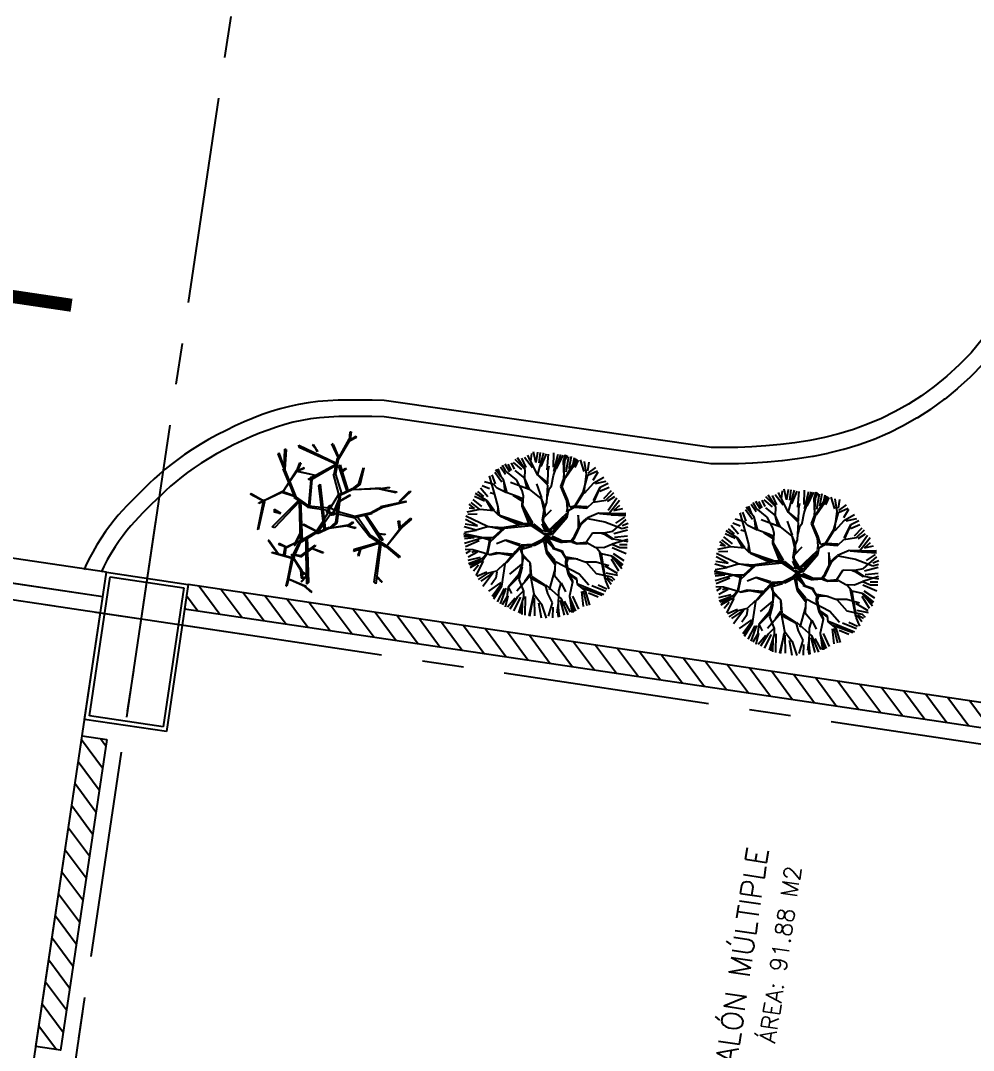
# Model space of a CAD drawing. Header units: millimetres. Extents: x 338 to 506, y 179 to 335.
# Drawn here: x 398.15 to 403.92, y 277.67 to 283.9 of the extents above; entities that cross this region are included whole.
import ezdxf
from ezdxf.enums import TextEntityAlignment as Align

# ---------------------------------------------------------------- set-up
doc = ezdxf.new("R2010")
doc.units = ezdxf.units.MM
doc.linetypes.add('CENTER', pattern=[2, 1.25, -0.25, 0.25, -0.25])
doc.linetypes.add('DASHED2', pattern=[0.375, 0.25, -0.125])
for name, color, linetype in [('ANDEN', 251, 'Continuous'), ('COLUMNAS', 252, 'Continuous'), ('CUBIERTA', 254, 'Continuous'), ('EJES-COLUMNAS', 3, 'CENTER'), ('EJES_DE_COLUMNA', 255, 'DASHED2'), ('MUROS', 32, 'Continuous'), ('REJAS', 151, 'Continuous'), ('SEÑALIZACIÓN', 41, 'Continuous'), ('TEXTOS', 7, 'Continuous')]:
    doc.layers.add(name, color=color, linetype=linetype)
doc.styles.add('NOTAS', font='simplex.shx')

# ---------------------------------------------------------------- blocks, each defined once
blk = doc.blocks.new('ARPLS022')
at = {"color": 0, "linetype": 'ByBlock'}
for p, q in [((-0.0373, 0.4246), (-0.0285, 0.5)), ((-0.0103, 0.4207), (0.0175, 0.4991)), ((-0.0051, 0.3603), (0.0359, 0.5)), ((-0.2047, 0.3646), (-0.2456, 0.44)), ((-0.2249, 0.4462), (-0.1946, 0.3754)), ((-0.2045, 0.4485), (-0.1668, 0.3981)), ((-0.1844, 0.4638), (-0.1643, 0.4411)), ((-0.1575, 0.4268), (-0.1641, 0.4744)), ((-0.1439, 0.4739), (-0.0961, 0.3981)), ((-0.08, 0.384), (-0.1276, 0.4828)), ((-0.0986, 0.4864), (-0.0833, 0.4309)), ((-0.08, 0.4506), (-0.0866, 0.4934)), ((-0.08, 0.4934), (-0.076, 0.4528)), ((-0.0778, 0.3902), (-0.08, 0.4506)), ((-0.0778, 0.3731), (-0.0716, 0.4956)), ((-0.0394, 0.4228), (-0.0628, 0.4934)), ((-0.0103, 0.4966), (-0.0103, 0.4207)), ((0.0503, 0.489), (0.0605, 0.4335)), ((0.0896, 0.4206), (0.0615, 0.4978)), ((0.0908, 0.4536), (0.1111, 0.489)), ((0.0908, 0.4864), (0.0908, 0.4536)), ((0.0918, 0.4228), (0.124, 0.4806)), ((0.1437, 0.4714), (0.1086, 0.4134)), ((0.1437, 0.4006), (0.1615, 0.4638)), ((0.1474, 0.3862), (0.1817, 0.4612)), ((0.1717, 0.4083), (0.1944, 0.4485)), ((-0.3132, 0.3805), (-0.2778, 0.3248)), ((-0.2175, 0.3559), (-0.31, 0.3862)), ((-0.2829, 0.4057), (-0.2424, 0.3805)), ((-0.2157, 0.3603), (-0.269, 0.4268)), ((-0.2606, 0.4268), (-0.2175, 0.3712)), ((-0.2175, 0.3712), (-0.2519, 0.4356)), ((-0.1619, 0.4056), (-0.1747, 0.4312)), ((-0.1725, 0.3215), (-0.1575, 0.4268)), ((-0.0866, 0.3368), (-0.0778, 0.3902)), ((-0.0073, 0.3603), (-0.0373, 0.4246)), ((0.094, 0.3347), (0.0896, 0.4206)), ((0.094, 0.3475), (0.1474, 0.3884)), ((0.0958, 0.3347), (0.1474, 0.3862)), ((0.1717, 0.3854), (0.217, 0.436)), ((0.1927, 0.3453), (0.3002, 0.3946)), ((0.1949, 0.3475), (0.1989, 0.3753)), ((0.2221, 0.3828), (0.2323, 0.4284)), ((0.2505, 0.3603), (0.2592, 0.4184)), ((0.2575, 0.3502), (0.3079, 0.378)), ((-0.2778, 0.2846), (-0.3687, 0.335)), ((-0.3384, 0.3502), (-0.2778, 0.2846)), ((-0.2862, 0.3197), (-0.3316, 0.369)), ((-0.265, 0.2659), (-0.2862, 0.3197)), ((-0.1681, 0.3368), (-0.2157, 0.3603)), ((-0.1681, 0.3409), (-0.2047, 0.3646)), ((-0.1725, 0.3215), (-0.1553, 0.2659)), ((-0.1553, 0.2831), (-0.1725, 0.3215)), ((-0.1297, 0.3387), (-0.1681, 0.3409)), ((-0.0972, 0.3325), (-0.1681, 0.3368)), ((-0.0866, 0.3368), (-0.1297, 0.3387)), ((-0.0029, 0.2571), (-0.0972, 0.3325)), ((-0.08, 0.3431), (-0.0778, 0.3281)), ((-0.0694, 0.3175), (-0.0778, 0.3731)), ((0.0037, 0.2593), (-0.0694, 0.3175)), ((-0.0113, 0.2721), (-0.0051, 0.3581)), ((0.0015, 0.2637), (-0.0073, 0.3603)), ((0.0724, 0.3043), (0.094, 0.3347)), ((0.0746, 0.2981), (0.1218, 0.3131)), ((0.0808, 0.3109), (0.124, 0.3153)), ((0.1218, 0.3131), (0.1927, 0.3453)), ((0.2121, 0.2765), (0.2333, 0.3368)), ((0.2333, 0.3368), (0.2505, 0.3603)), ((0.2725, 0.3148), (0.3232, 0.3652)), ((0.287, 0.3065), (0.3408, 0.3624)), ((0.3064, 0.3281), (0.3452, 0.3559)), ((0.3064, 0.3237), (0.3495, 0.3475)), ((0.3206, 0.2996), (0.3611, 0.335)), ((0.3408, 0.3003), (0.3751, 0.3259)), ((-0.3509, 0.2227), (-0.4346, 0.2593)), ((-0.3509, 0.2249), (-0.4259, 0.2615)), ((-0.3359, 0.2249), (-0.4197, 0.2699)), ((-0.3285, 0.2313), (-0.3916, 0.297)), ((-0.3078, 0.2637), (-0.3509, 0.2871)), ((-0.269, 0.2637), (-0.3078, 0.2637)), ((-0.2113, 0.2249), (-0.265, 0.2659)), ((-0.1553, 0.2659), (-0.1575, 0.1927)), ((-0.1488, 0.1884), (-0.1553, 0.2831)), ((-0.0716, 0.2377), (-0.1016, 0.2915)), ((0.0381, 0.098), (-0.0029, 0.2571)), ((0.0337, 0.1606), (0.0037, 0.2593)), ((0.0315, 0.1756), (0.068, 0.2959)), ((0.0443, 0.1562), (0.0724, 0.3043)), ((0.1989, 0.2034), (0.2143, 0.2721)), ((0.2143, 0.2721), (0.287, 0.3065)), ((0.2183, 0.2853), (0.2848, 0.3043)), ((0.253, 0.1434), (0.2788, 0.2616)), ((0.3002, 0.2293), (0.3408, 0.3003)), ((0.3408, 0.2744), (0.3838, 0.3098)), ((0.3509, 0.2667), (0.3863, 0.2919)), ((0.3611, 0.2492), (0.3963, 0.2744)), ((0.366, 0.2061), (0.4013, 0.2616)), ((0.369, 0.1864), (0.4205, 0.2552)), ((-0.4109, 0.1821), (-0.4624, 0.2034)), ((-0.3588, 0.196), (-0.457, 0.2163)), ((-0.3611, 0.2061), (-0.4471, 0.2364)), ((-0.2157, 0.2227), (-0.3509, 0.2227)), ((-0.1297, 0.1712), (-0.2157, 0.2227)), ((-0.106, 0.1456), (-0.2069, 0.2143)), ((-0.0932, 0.1518), (-0.0738, 0.2355)), ((-0.0844, 0.1496), (-0.0716, 0.2377)), ((0.0381, 0.1628), (0.0509, 0.2143)), ((0.1777, 0.1756), (0.2033, 0.2337)), ((0.1905, 0.1756), (0.1989, 0.2034)), ((0.2399, 0.184), (0.3002, 0.2293)), ((0.3175, 0.18), (0.3539, 0.2445)), ((0.369, 0.1864), (0.4313, 0.2422)), ((0.3812, 0.1809), (0.4342, 0.2163)), ((0.3863, 0.143), (0.4393, 0.2011)), ((-0.399, 0.1), (-0.4873, 0.1303)), ((-0.4, 0.1176), (-0.4796, 0.1542)), ((-0.4041, 0.1759), (-0.4723, 0.1835)), ((-0.4092, 0.1303), (-0.4698, 0.1682)), ((-0.3509, 0.1821), (-0.4109, 0.1821)), ((-0.3528, 0.18), (-0.385, 0.1563)), ((-0.2604, 0.0596), (-0.3657, 0.1283)), ((-0.2948, 0.1262), (-0.3613, 0.0875)), ((-0.269, 0.1346), (-0.3509, 0.1821)), ((-0.2862, 0.1327), (-0.3506, 0.18)), ((-0.2154, 0.1176), (-0.2948, 0.1262)), ((-0.2196, 0.1241), (-0.2862, 0.1327)), ((-0.2003, 0.124), (-0.2712, 0.1862)), ((-0.2047, 0.1196), (-0.269, 0.1346)), ((-0.1425, 0.1284), (-0.2047, 0.1196)), ((-0.1382, 0.1284), (-0.1831, 0.0746)), ((-0.1509, 0.1262), (-0.1831, 0.0747)), ((-0.1126, 0.1456), (-0.1425, 0.1284)), ((-0.1104, 0.1368), (-0.1382, 0.1284)), ((-0.0866, 0.1434), (-0.1297, 0.1712)), ((-0.1104, 0.1368), (-0.0844, 0.0768)), ((-0.095, 0.1218), (-0.106, 0.1456)), ((-0.0778, 0.068), (-0.0932, 0.1412)), ((-0.0738, 0.0746), (-0.0866, 0.1434)), ((0.0443, 0.1518), (0.0337, 0.1606)), ((0.0465, 0.0918), (0.0359, 0.1496)), ((0.0509, 0.0918), (0.0443, 0.1518)), ((0.0509, 0.1152), (0.1474, 0.1712)), ((0.0552, 0.1024), (0.1324, 0.154)), ((0.0574, 0.0918), (0.1518, 0.1668)), ((0.1474, 0.1712), (0.1905, 0.1756)), ((0.1518, 0.1668), (0.2077, 0.1712)), ((0.2077, 0.1712), (0.2399, 0.184)), ((0.2078, 0.0617), (0.2551, 0.1413)), ((0.2551, 0.1413), (0.3153, 0.18)), ((0.2572, 0.1563), (0.3175, 0.1821)), ((0.3153, 0.18), (0.369, 0.1864)), ((0.3474, 0.1048), (0.4227, 0.1584)), ((0.4217, 0.128), (0.4823, 0.1507)), ((0.4217, 0.1254), (0.4848, 0.1254)), ((0.4227, 0.1584), (0.4699, 0.1606)), ((0.4265, 0.1631), (0.4568, 0.1835)), ((-0.3916, 0.0722), (-0.5026, 0.0572)), ((-0.4258, 0.0854), (-0.5011, 0.0768)), ((-0.4967, 0.0854), (-0.4538, 0.0875)), ((-0.3958, 0.0811), (-0.4946, 0.0983)), ((-0.3592, 0.0875), (-0.4, 0.1176)), ((-0.3613, 0.0875), (-0.3958, 0.0811)), ((-0.3012, 0.0897), (-0.2518, 0.064)), ((-0.1831, 0.0746), (-0.265, 0.0596)), ((-0.2625, 0.0531), (-0.1874, 0.0703)), ((-0.1595, 0.1197), (-0.2089, 0.1197)), ((-0.0371, 0.0037), (-0.08, 0.064)), ((-0.0416, 0.0187), (-0.0778, 0.068)), ((-0.0394, 0.0274), (-0.0738, 0.0746)), ((-0.0076, 0.0016), (0.0381, 0.098)), ((-0.0076, 0.0016), (0.0465, 0.0918)), ((0.0165, 0.0274), (0.0509, 0.0852)), ((0.2143, 0.0617), (0.2938, 0.1025)), ((0.2959, 0.0359), (0.3474, 0.1048)), ((0.3131, 0.0424), (0.3518, 0.109)), ((0.3518, 0.1048), (0.4849, 0.0897)), ((0.4013, 0.0926), (0.4823, 0.0722)), ((0.4217, 0.1076), (0.4848, 0.1102)), ((-0.5053, 0.0274), (-0.3808, 0.0231)), ((-0.3743, 0.0231), (-0.5032, 0.0338)), ((-0.3916, 0.0168), (-0.4975, -0.0008)), ((-0.3681, 0.023), (-0.4219, -0.0329)), ((-0.265, 0.0596), (-0.3681, 0.023)), ((-0.2755, 0.0531), (-0.3098, -0.0392)), ((-0.2648, 0.051), (-0.3056, -0.0371)), ((-0.0456, 0.0102), (-0.1122, -0.0156)), ((-0.0392, 0.0016), (-0.1101, -0.0177)), ((-0.0076, 0.0016), (-0.0756, -0.0585)), ((-0.0735, -0.05), (-0.0306, 0.0081)), ((-0.0199, 0.0037), (-0.0735, -0.05)), ((-0.0051, 0.0015), (-0.0416, 0.0187)), ((-0.0051, 0.0015), (-0.0394, 0.0274)), ((-0.0076, 0.0016), (-0.0327, -0.1037)), ((-0.0076, 0.0016), (0.0059, -0.0351)), ((0.0081, 0.0143), (0.0037, 0.0015)), ((0.0037, 0.0015), (0.0121, -0.0329)), ((0.0121, -0.0329), (0.0165, 0.0015)), ((0.0165, 0.0015), (0.0165, 0.0274)), ((0.0167, 0.0081), (0.0596, 0.0359)), ((0.0188, -0.0005), (0.051, 0.0252)), ((0.0274, -0.0091), (0.0768, 0.0317)), ((0.051, 0.0252), (0.0812, 0.0359)), ((0.0768, 0.0317), (0.0983, 0.0317)), ((0.0812, 0.0359), (0.1477, 0.0359)), ((0.0983, 0.0317), (0.152, -0.007)), ((0.1111, 0.0252), (0.1563, 0.0338)), ((0.1413, 0.0359), (0.2078, 0.0617)), ((0.1477, 0.0359), (0.1907, 0.0274)), ((0.1649, 0.0359), (0.2101, 0.0617)), ((0.1907, 0.0274), (0.2959, 0.0359)), ((0.2272, 0.0274), (0.2723, 0.0252)), ((0.2616, 0.0317), (0.2938, 0.0145)), ((0.2938, 0.0145), (0.3583, 0.0102)), ((0.3024, 0.0381), (0.3819, 0.0468)), ((0.3583, 0.0102), (0.4914, -0.0135)), ((0.3819, 0.0468), (0.4119, 0.0445)), ((0.3838, 0.0117), (0.4897, 0.0017)), ((0.3863, 0.0547), (0.4823, 0.0598)), ((0.409, 0.0193), (0.4948, 0.0295)), ((-0.4168, -0.0135), (-0.5051, -0.0413)), ((-0.4219, -0.0329), (-0.5012, -0.0717)), ((-0.3528, -0.0585), (-0.4044, -0.0951)), ((-0.3034, -0.0414), (-0.37, -0.1424)), ((-0.3056, -0.0371), (-0.3528, -0.0585)), ((-0.1122, -0.0156), (-0.1702, -0.0757)), ((-0.1101, -0.0177), (-0.1595, -0.0757)), ((-0.1509, -0.0757), (-0.0993, -0.0156)), ((-0.0779, -0.0478), (-0.0886, -0.1037)), ((-0.0756, -0.0585), (-0.0842, -0.108)), ((-0.0199, -0.0135), (-0.0348, -0.0994)), ((-0.0048, -0.0349), (-0.0241, -0.1016)), ((0.0059, -0.0351), (0.1218, -0.1083)), ((0.0209, -0.0051), (0.1455, -0.1017)), ((0.0209, -0.0157), (0.1174, -0.0889)), ((0.0231, -0.0373), (0.0209, -0.0157)), ((0.1152, -0.0973), (0.0231, -0.0373)), ((0.1174, -0.0889), (0.0337, -0.0351)), ((0.2183, -0.0911), (0.3002, -0.0435)), ((0.2293, -0.0933), (0.298, -0.0501)), ((0.298, -0.0501), (0.3558, -0.0607)), ((0.3002, -0.0435), (0.3495, -0.0545)), ((0.3495, -0.0545), (0.4589, -0.0435)), ((0.3558, -0.0607), (0.4439, -0.0973)), ((0.4526, -0.0351), (0.3623, -0.0523)), ((0.3914, -0.0617), (0.4848, -0.0639)), ((0.4013, -0.0008), (0.4897, -0.0288)), ((0.4932, -0.0395), (0.4526, -0.0351)), ((0.4589, -0.0435), (0.4914, -0.0545)), ((0.4932, -0.0457), (0.4676, -0.0417)), ((-0.4293, -0.1019), (-0.495, -0.1095)), ((-0.4044, -0.0951), (-0.4881, -0.0822)), ((-0.327, -0.1209), (-0.428, -0.1339)), ((-0.2024, -0.0801), (-0.3292, -0.065)), ((-0.2797, -0.1295), (-0.327, -0.1209)), ((-0.2389, -0.0843), (-0.2797, -0.1295)), ((-0.1595, -0.0757), (-0.2389, -0.0843)), ((-0.1551, -0.078), (-0.2068, -0.2305)), ((-0.0886, -0.1037), (-0.1229, -0.1339)), ((-0.0993, -0.1166), (-0.1229, -0.136)), ((-0.0842, -0.108), (-0.0993, -0.1166)), ((-0.0327, -0.1037), (-0.0199, -0.1574)), ((-0.0241, -0.1016), (-0.0155, -0.1532)), ((0.1455, -0.1017), (0.1152, -0.0973)), ((0.1218, -0.1083), (0.1627, -0.1105)), ((0.1518, -0.1017), (0.1733, -0.1017)), ((0.1627, -0.1105), (0.1905, -0.1448)), ((0.1733, -0.1017), (0.2183, -0.0911)), ((0.1839, -0.1145), (0.1989, -0.1448)), ((0.1861, -0.1145), (0.2293, -0.0933)), ((0.4376, -0.1039), (0.3579, -0.0651)), ((0.4141, -0.0767), (0.4897, -0.0792)), ((0.4265, -0.1121), (0.4721, -0.1248)), ((0.476, -0.1145), (0.4376, -0.1039)), ((0.4804, -0.1083), (0.4398, -0.0995)), ((0.4439, -0.0973), (0.4848, -0.0995)), ((-0.4494, -0.1339), (-0.486, -0.1424)), ((-0.428, -0.1339), (-0.4817, -0.1488)), ((-0.3814, -0.1398), (-0.4672, -0.1777)), ((-0.37, -0.1424), (-0.4624, -0.1982)), ((-0.385, -0.1295), (-0.4603, -0.1316)), ((-0.384, -0.165), (-0.4446, -0.2106)), ((-0.2776, -0.1316), (-0.327, -0.1639)), ((-0.2217, -0.166), (-0.2625, -0.1982)), ((-0.2583, -0.2005), (-0.2217, -0.1746)), ((-0.2217, -0.1746), (-0.2432, -0.2176)), ((-0.2131, -0.1682), (-0.2368, -0.2176)), ((-0.1573, -0.1402), (-0.2217, -0.166)), ((-0.153, -0.1446), (-0.2131, -0.1682)), ((-0.1229, -0.136), (-0.1573, -0.1402)), ((-0.1273, -0.1488), (-0.153, -0.1446)), ((-0.1273, -0.136), (-0.1208, -0.2005)), ((-0.1208, -0.209), (-0.1187, -0.1381)), ((-0.0241, -0.1596), (-0.0285, -0.1919)), ((-0.0176, -0.166), (-0.0262, -0.1896)), ((-0.0199, -0.1574), (0.006, -0.1724)), ((-0.0155, -0.1532), (0.0146, -0.1682)), ((0.006, -0.1724), (0.0876, -0.1961)), ((0.0146, -0.1682), (0.0768, -0.1875)), ((0.1434, -0.1724), (0.064, -0.1833)), ((0.0897, -0.1875), (0.1434, -0.1724)), ((0.1885, -0.1467), (0.1928, -0.2176)), ((0.1905, -0.1448), (0.287, -0.1876)), ((0.2015, -0.2176), (0.195, -0.1488)), ((0.1989, -0.1448), (0.2848, -0.181)), ((0.2848, -0.181), (0.3901, -0.1942)), ((0.287, -0.1876), (0.3967, -0.1854)), ((0.3967, -0.1854), (0.4698, -0.162)), ((0.409, -0.1701), (0.4772, -0.1373)), ((-0.3485, -0.1919), (-0.4452, -0.2219)), ((-0.4022, -0.2176), (-0.4452, -0.2262)), ((-0.4387, -0.2348), (-0.4022, -0.2176)), ((-0.4344, -0.2434), (-0.355, -0.1961)), ((-0.346, -0.2106), (-0.4194, -0.2584)), ((-0.2625, -0.1982), (-0.3485, -0.1919)), ((-0.269, -0.2305), (-0.3098, -0.396)), ((-0.2734, -0.2283), (-0.3034, -0.2821)), ((-0.2368, -0.2176), (-0.2734, -0.2283)), ((-0.2068, -0.2305), (-0.2648, -0.2971)), ((-0.1208, -0.2005), (-0.1315, -0.2627)), ((-0.0134, -0.2476), (-0.0327, -0.3014)), ((-0.0285, -0.1919), (-0.0176, -0.252)), ((-0.0262, -0.1896), (-0.0113, -0.2434)), ((-0.0113, -0.2434), (0.051, -0.2735)), ((0.0876, -0.1875), (0.1327, -0.2241)), ((0.0876, -0.1961), (0.1306, -0.2305)), ((0.1306, -0.2305), (0.1262, -0.3379)), ((0.1348, -0.2262), (0.1756, -0.2907)), ((0.1928, -0.2176), (0.2336, -0.2499)), ((0.2809, -0.1896), (0.3497, -0.2369)), ((0.3484, -0.2485), (0.3711, -0.3091)), ((0.3497, -0.2369), (0.3926, -0.2928)), ((0.366, -0.2307), (0.4192, -0.2533)), ((0.3901, -0.1942), (0.4245, -0.248)), ((0.4039, -0.1953), (0.4444, -0.2358)), ((0.4166, -0.1902), (0.4696, -0.1902)), ((-0.3107, -0.261), (-0.399, -0.2839)), ((-0.3056, -0.2686), (-0.3891, -0.304)), ((-0.3034, -0.2821), (-0.385, -0.3207)), ((-0.3132, -0.304), (-0.3285, -0.3646)), ((-0.2884, -0.2606), (-0.3142, -0.3873)), ((-0.1315, -0.2627), (-0.1895, -0.3315)), ((-0.1294, -0.2585), (-0.1208, -0.3207)), ((-0.0306, -0.3056), (-0.0649, -0.3444)), ((-0.0327, -0.3014), (-0.0285, -0.3552)), ((0.051, -0.2735), (0.0596, -0.3444)), ((0.1714, -0.2993), (0.1756, -0.3659)), ((0.1756, -0.2907), (0.1821, -0.3552)), ((0.2336, -0.2499), (0.2572, -0.3251)), ((0.2401, -0.2562), (0.326, -0.2799)), ((0.2444, -0.2499), (0.3303, -0.2778)), ((0.3054, -0.2813), (0.3382, -0.3317)), ((0.3303, -0.2778), (0.3604, -0.323)), ((-0.2653, -0.3165), (-0.288, -0.4051)), ((-0.2552, -0.3544), (-0.2727, -0.4101)), ((-0.067, -0.3444), (-0.2261, -0.3938)), ((-0.2154, -0.3896), (-0.0542, -0.3315)), ((-0.1895, -0.3315), (-0.196, -0.426)), ((-0.1208, -0.3207), (-0.1315, -0.4003)), ((-0.0649, -0.3444), (-0.0714, -0.4088)), ((-0.0285, -0.3552), (-0.0005, -0.4003)), ((0.0532, -0.3465), (0.0295, -0.3981)), ((0.0596, -0.3444), (0.0318, -0.4024)), ((0.0554, -0.3272), (0.0532, -0.3465)), ((0.0596, -0.3444), (0.079, -0.3938)), ((0.1262, -0.3379), (0.1026, -0.4476)), ((0.1821, -0.4583), (0.1735, -0.3701)), ((0.1756, -0.3659), (0.1907, -0.4562)), ((0.18, -0.3552), (0.1971, -0.4562)), ((0.1821, -0.3552), (0.2702, -0.4067)), ((0.1995, -0.347), (0.2802, -0.3872)), ((0.2524, -0.3343), (0.2878, -0.3748)), ((0.2572, -0.3251), (0.311, -0.3659)), ((0.2652, -0.3116), (0.3206, -0.3493)), ((-0.2261, -0.3938), (-0.2711, -0.4218)), ((-0.2071, -0.3974), (-0.2399, -0.4303)), ((-0.2045, -0.4), (-0.2198, -0.4379)), ((-0.196, -0.426), (-0.211, -0.4476)), ((-0.1768, -0.3898), (-0.1819, -0.4605)), ((-0.1365, -0.3773), (-0.1694, -0.458)), ((-0.0884, -0.4076), (-0.1541, -0.4631)), ((-0.0714, -0.4088), (-0.138, -0.4819)), ((-0.1229, -0.4798), (-0.0821, -0.426)), ((-0.0714, -0.411), (-0.1143, -0.484)), ((-0.0556, -0.415), (-0.0884, -0.4858)), ((-0.0202, -0.4051), (-0.0431, -0.4934)), ((-0.0005, -0.4003), (-0.0134, -0.4497)), ((0.0016, -0.4003), (0.0446, -0.4905)), ((0.0318, -0.4024), (0.0295, -0.4926)), ((0.0429, -0.4101), (0.063, -0.4858)), ((0.0656, -0.4025), (0.0984, -0.4807)), ((0.079, -0.3938), (0.1607, -0.4626)), ((0.1287, -0.4051), (0.1717, -0.4529)), ((0.202, -0.3821), (0.2221, -0.4328)), ((0.2046, -0.3821), (0.2397, -0.4124)), ((-0.0134, -0.4497), (-0.0069, -0.4949)), ((0.005, -0.4453), (0.0101, -0.4908)), ((0.1026, -0.4476), (0.1176, -0.4798)), ((0.1211, -0.4453), (0.1389, -0.4781))]:
    blk.add_line(p, q, dxfattribs=at)
blk = doc.blocks.new('ARPLS504')
at = {"linetype": 'Continuous'}
for p, q in [((-0.0095, 0.4105), (0.0238, 0.5017)), ((0.028, 0.4963), (0.0238, 0.5017)), ((-0.0083, 0.4165), (-0.0256, 0.4421)), ((-0.0256, 0.4421), (-0.0214, 0.4421)), ((-0.0214, 0.4421), (-0.0256, 0.4421)), ((-0.0214, 0.4421), (-0.006, 0.42)), ((0.028, 0.4963), (-0.0071, 0.4057)), ((-0.1841, 0.4224), (-0.1823, 0.4254)), ((-0.0095, 0.4105), (-0.1841, 0.4224)), ((-0.1823, 0.4254), (-0.0071, 0.4165)), ((-0.0071, 0.4057), (-0.0095, 0.4105)), ((-0.0071, 0.4165), (-0.003, 0.4159)), ((0.0614, 0.3146), (-0.0048, 0.4117)), ((-0.0042, 0.4129), (0.003, 0.4159)), ((-0.003, 0.4159), (0.003, 0.4159)), ((-0.0018, 0.4141), (0.0715, 0.308)), ((-0.3265, 0.1877), (-0.3086, 0.3211)), ((-0.3044, 0.3193), (-0.3205, 0.1775)), ((-0.3086, 0.3211), (-0.3044, 0.3193)), ((-0.308, 0.286), (-0.2383, 0.3533)), ((-0.2365, 0.3468), (-0.308, 0.28)), ((-0.2365, 0.3468), (-0.2383, 0.3533)), ((-0.1561, 0.3277), (-0.1531, 0.3414)), ((0.0238, 0.2014), (-0.1561, 0.3277)), ((-0.1531, 0.3414), (0.0268, 0.2085)), ((-0.0649, 0.3146), (-0.0626, 0.342)), ((-0.0649, 0.3146), (-0.0626, 0.3027)), ((-0.0453, 0.345), (-0.0626, 0.3027)), ((-0.0453, 0.345), (-0.0626, 0.342)), ((0.0477, 0.2359), (0.0614, 0.314)), ((0.0614, 0.3146), (0.0715, 0.308)), ((0.0614, 0.314), (0.0691, 0.308)), ((0.1269, 0.2812), (0.205, 0.3277)), ((0.2079, 0.3217), (0.1341, 0.2776)), ((0.3229, 0.3277), (0.2032, 0.3176)), ((0.2121, 0.3229), (0.2032, 0.3176)), ((0.205, 0.3223), (0.2896, 0.3706)), ((0.2073, 0.3235), (0.205, 0.3277)), ((0.2103, 0.3223), (0.205, 0.3223)), ((0.2079, 0.3223), (0.2079, 0.3217)), ((0.2103, 0.3223), (0.2079, 0.3223)), ((0.2967, 0.3682), (0.2103, 0.3223)), ((0.2121, 0.3229), (0.3229, 0.3354)), ((0.2896, 0.3706), (0.2967, 0.3682)), ((0.3229, 0.3277), (0.3229, 0.3354)), ((-0.308, 0.286), (-0.308, 0.28)), ((-0.2604, 0.2473), (-0.2526, 0.2878)), ((-0.2449, 0.286), (-0.2598, 0.2377)), ((-0.2449, 0.286), (-0.2526, 0.2878)), ((0.1317, 0.2764), (0.0477, 0.2264)), ((0.0685, 0.3068), (0.0524, 0.2336)), ((0.0548, 0.2377), (0.1251, 0.2794)), ((0.2008, 0.2431), (0.0643, 0.3086)), ((0.0691, 0.308), (0.0685, 0.3068)), ((0.0685, 0.3068), (0.0751, 0.3039)), ((0.0751, 0.3039), (0.2091, 0.2455)), ((0.1251, 0.2794), (0.1269, 0.2812)), ((0.1341, 0.2776), (0.1317, 0.2764)), ((0.2794, 0.0167), (0.3456, 0.2514)), ((0.3593, 0.2544), (0.2872, 0.0167)), ((0.3456, 0.2514), (0.3593, 0.2544)), ((-0.4933, 0.2044), (-0.4957, 0.2008)), ((-0.4516, 0.1978), (-0.4957, 0.2008)), ((-0.4933, 0.2044), (-0.4504, 0.202)), ((-0.4826, 0.0876), (-0.4498, 0.2026)), ((-0.4498, 0.1907), (-0.4772, 0.0858)), ((-0.4498, 0.1978), (-0.4516, 0.1978)), ((-0.4504, 0.202), (-0.4498, 0.202)), ((-0.4498, 0.1907), (-0.4498, 0.2026)), ((-0.4498, 0.202), (-0.3253, 0.1954)), ((-0.3259, 0.1895), (-0.4498, 0.1978)), ((-0.3235, 0.1823), (-0.3265, 0.1877)), ((-0.308, 0.1942), (-0.3199, 0.1841)), ((-0.3193, 0.1877), (-0.3116, 0.1942)), ((-0.3193, 0.1901), (-0.3146, 0.1918)), ((-0.3164, 0.1901), (-0.3193, 0.1889)), ((-0.3187, 0.1883), (-0.3193, 0.1883)), ((-0.3187, 0.1948), (-0.308, 0.1942)), ((-0.3164, 0.1871), (-0.3187, 0.1883)), ((-0.3033, 0.1835), (-0.3164, 0.1871)), ((-0.3116, 0.1942), (-0.3009, 0.2032)), ((-0.311, 0.2413), (-0.3056, 0.2473)), ((-0.2633, 0.2413), (-0.311, 0.2413)), ((-0.3098, 0.193), (-0.3092, 0.193)), ((-0.3092, 0.193), (-0.3027, 0.1907)), ((-0.308, 0.1942), (-0.3009, 0.2032)), ((-0.3068, 0.1442), (-0.3027, 0.1924)), ((-0.3056, 0.2473), (-0.2616, 0.2455)), ((-0.2979, 0.1918), (-0.3027, 0.1924)), ((-0.2979, 0.1918), (-0.2985, 0.143)), ((-0.2979, 0.1895), (-0.2103, 0.1615)), ((-0.233, 0.1901), (-0.2687, 0.2413)), ((-0.2627, 0.2431), (-0.2616, 0.2455)), ((-0.2627, 0.2431), (-0.2621, 0.2431)), ((-0.2621, 0.2431), (-0.2627, 0.2431)), ((-0.2621, 0.2431), (-0.2604, 0.2401)), ((-0.2604, 0.2473), (-0.2598, 0.2377)), ((-0.2604, 0.2401), (-0.2592, 0.2389)), ((-0.2592, 0.2389), (-0.2264, 0.1877)), ((-0.2443, 0.1889), (-0.2449, 0.1942)), ((-0.2449, 0.1942), (-0.1662, 0.1674)), ((-0.1805, 0.1722), (-0.2443, 0.1889)), ((-0.2198, 0.1579), (0.0238, 0.2014)), ((0.0298, 0.1954), (-0.2079, 0.1489)), ((-0.0018, 0.146), (0.022, 0.1936)), ((0.05, 0.2318), (0.0054, 0.143)), ((0.0268, 0.2085), (0.0238, 0.2014)), ((0.0298, 0.1954), (0.0238, 0.2014)), ((0.025, 0.2002), (0.0429, 0.2359)), ((0.0429, 0.2359), (0.05, 0.2318)), ((0.0548, 0.2377), (0.0477, 0.2264)), ((0.0518, 0.233), (0.0477, 0.2359)), ((0.2014, 0.2461), (0.1948, 0.1281)), ((0.1972, 0.171), (0.2014, 0.2461)), ((0.1996, 0.2449), (0.2014, 0.2431)), ((0.2014, 0.2431), (0.1996, 0.2449)), ((0.2014, 0.2425), (0.1996, 0.2449)), ((0.202, 0.2425), (0.2008, 0.2431)), ((0.2014, 0.2431), (0.2073, 0.2377)), ((0.2252, 0.2014), (0.2014, 0.2425)), ((0.205, 0.2413), (0.202, 0.2425)), ((0.205, 0.2443), (0.2556, 0.2341)), ((0.2055, 0.2419), (0.205, 0.2413)), ((0.2073, 0.2437), (0.2055, 0.2419)), ((0.2061, 0.2395), (0.2055, 0.2419)), ((0.2562, 0.2276), (0.2061, 0.2395)), ((0.2091, 0.2455), (0.2073, 0.2437)), ((0.2073, 0.2377), (0.2312, 0.2026)), ((0.2252, 0.2014), (0.2312, 0.2026)), ((0.2556, 0.2341), (0.2562, 0.2276)), ((-0.4343, 0.1192), (-0.3855, 0.1323)), ((-0.3944, 0.1269), (-0.4343, 0.1126)), ((-0.4111, 0.1043), (-0.3926, 0.1275)), ((-0.3873, 0.1275), (-0.4045, 0.1031)), ((-0.3944, 0.1269), (-0.3855, 0.1323)), ((-0.3926, 0.1275), (-0.3902, 0.1275)), ((-0.3902, 0.1281), (-0.3241, 0.1841)), ((-0.3902, 0.1275), (-0.3902, 0.1281)), ((-0.3891, 0.1257), (-0.3873, 0.1233)), ((-0.3229, 0.1811), (-0.3873, 0.1233)), ((-0.3229, 0.1811), (-0.3205, 0.1775)), ((-0.2484, 0.0864), (-0.3092, 0.1442)), ((-0.2985, 0.1424), (-0.3092, 0.1442)), ((-0.3068, 0.1442), (-0.2985, 0.143)), ((-0.2985, 0.1424), (-0.2234, 0.0673)), ((-0.2169, 0.1591), (-0.2979, 0.1823)), ((-0.2711, 0.115), (-0.199, 0.1269)), ((-0.2151, 0.165), (-0.2288, 0.1847)), ((-0.224, 0.1835), (-0.2085, 0.1597)), ((-0.2079, 0.1489), (-0.2198, 0.1579)), ((-0.2175, 0.1561), (-0.2187, 0.1549)), ((-0.1495, 0.0703), (-0.2187, 0.1549)), ((-0.2169, 0.1591), (-0.2103, 0.1615)), ((-0.2121, 0.1621), (-0.2151, 0.165)), ((-0.2097, 0.1597), (-0.2121, 0.1621)), ((-0.2109, 0.1615), (-0.2097, 0.1597)), ((-0.2038, 0.1495), (-0.1442, 0.0757)), ((-0.193, 0.1209), (-0.199, 0.1269)), ((-0.1662, 0.1674), (-0.1805, 0.1722)), ((-0.1406, 0.0739), (-0.1132, 0.1591)), ((-0.109, 0.1549), (-0.1376, 0.0721)), ((-0.109, 0.1549), (-0.1132, 0.1591)), ((-0.0054, 0.0608), (-0.0054, 0.1466)), ((-0.0054, 0.1466), (0.0054, 0.143)), ((-0.0018, 0.146), (-0.0054, 0.1466)), ((0.0054, 0.143), (-0.0018, 0.146)), ((0.0054, 0.14), (0.1638, 0.1501)), ((0.1668, 0.146), (0.0054, 0.137)), ((0.0054, 0.143), (0.0089, 0.0643)), ((0.0054, 0.14), (0.0054, 0.137)), ((0.0054, 0.137), (0.0054, 0.14)), ((0.1609, 0.1543), (0.1644, 0.1686)), ((0.2759, 0.0089), (0.1609, 0.1543)), ((0.1644, 0.1686), (0.2794, 0.0167)), ((0.1775, 0.1513), (0.1847, 0.1519)), ((0.1823, 0.1472), (0.1811, 0.1466)), ((0.1847, 0.1519), (0.1823, 0.1472)), ((0.193, 0.1388), (0.1972, 0.171)), ((0.193, 0.1388), (0.1942, 0.1293)), ((0.3366, 0.1364), (0.3521, 0.1495)), ((0.3468, 0.1436), (0.3366, 0.1364)), ((0.3521, 0.1495), (0.3468, 0.1436)), ((0.3521, 0.1495), (0.3724, 0.1734)), ((0.3771, 0.1704), (0.3521, 0.1495)), ((0.3771, 0.1704), (0.3724, 0.1734)), ((-0.51, 0.0518), (-0.4814, 0.0935)), ((-0.485, 0.084), (-0.5058, 0.0471)), ((-0.485, 0.084), (-0.4814, 0.0935)), ((-0.4772, 0.0858), (-0.4826, 0.0876)), ((-0.4653, 0.0834), (-0.2776, 0.1144)), ((-0.454, 0.0745), (-0.4653, 0.0834)), ((-0.454, 0.1144), (-0.4552, 0.1198)), ((-0.4552, 0.1198), (-0.4123, 0.0929)), ((-0.426, 0.0977), (-0.454, 0.1144)), ((-0.2705, 0.1072), (-0.454, 0.0745)), ((-0.4343, 0.1126), (-0.4343, 0.1192)), ((-0.426, 0.0977), (-0.4123, 0.0929)), ((-0.4045, 0.1031), (-0.4111, 0.1043)), ((-0.2645, 0.0155), (-0.2484, 0.087)), ((-0.193, 0.1209), (-0.2639, 0.1078)), ((-0.2449, 0.084), (-0.2592, 0.0131)), ((-0.2484, 0.087), (-0.2449, 0.084)), ((-0.2276, 0.0661), (-0.2455, 0.0828)), ((-0.2234, 0.0673), (-0.2276, 0.0661)), ((-0.2276, 0.0661), (-0.2234, 0.0673)), ((-0.1543, 0.0643), (-0.1519, 0.0673)), ((-0.109, -0.0048), (-0.1543, 0.0643)), ((-0.1519, 0.0673), (-0.1436, 0.0751)), ((-0.1495, 0.0703), (-0.1519, 0.0673)), ((-0.1519, 0.0673), (-0.1513, 0.0679)), ((-0.1519, 0.0673), (-0.1519, 0.0673)), ((-0.1513, 0.0679), (-0.1495, 0.0703)), ((-0.1495, 0.0703), (-0.1442, 0.0757)), ((-0.1495, 0.0703), (-0.1031, 0)), ((-0.0912, 0.0369), (-0.1454, 0.0637)), ((-0.1436, 0.0751), (-0.0715, 0.0423)), ((-0.1376, 0.0721), (-0.1406, 0.0739)), ((-0.1376, 0.0721), (-0.1406, 0.0739)), ((-0.1203, 0.0286), (0.1364, 0.1001)), ((0.1448, 0.0929), (-0.1162, 0.0238)), ((0.1364, 0.1001), (0.1448, 0.0929)), ((-0.51, 0.0518), (-0.5058, 0.0471)), ((-0.2592, 0.0131), (-0.2645, 0.0155)), ((-0.1203, 0.0286), (-0.1162, 0.0238)), ((-0.109, -0.0048), (-0.1031, 0)), ((-0.0226, 0.0024), (-0.0828, 0.0328)), ((-0.062, 0.0381), (-0.0155, 0.0173)), ((-0.0298, 0), (-0.0292, 0.0054)), ((-0.0292, -0.006), (-0.0298, 0)), ((-0.0292, -0.0101), (-0.0292, 0.0054)), ((-0.0155, 0.0173), (-0.0226, 0.0024)), ((-0.022, 0.0203), (-0.0209, 0.0214)), ((-0.0209, 0.0214), (-0.022, 0.0203)), ((-0.0214, 0.0197), (-0.0155, 0.0268)), ((-0.0209, 0.0214), (-0.0185, 0.0232)), ((-0.0209, 0.0066), (-0.0209, -0.0071)), ((-0.0203, 0.0071), (-0.0149, 0.0054)), ((-0.0113, 0.0185), (-0.0197, 0.0083)), ((-0.0155, 0.0268), (-0.006, 0.0286)), ((-0.0155, 0.0268), (-0.0113, 0.0185)), ((-0.0083, 0.0137), (-0.0149, 0.0054)), ((-0.0149, 0.0054), (-0.0149, -0.0054)), ((-0.0119, 0.0274), (-0.0077, 0.0292)), ((0.0036, 0.0214), (-0.0113, 0.0185)), ((-0.0083, 0.0137), (-0.0113, 0.0185)), ((0.0024, 0.0155), (-0.0083, 0.0137)), ((-0.0077, 0.0292), (-0.0054, 0.0292)), ((-0.0054, 0.0214), (-0.0054, 0.053)), ((-0.0054, 0.0214), (0.0107, 0.0214)), ((0.0024, 0.0155), (0.0036, 0.0214)), ((0.0119, 0.0101), (0.0024, 0.0155)), ((0.0024, -0.0155), (0.0119, 0.0101)), ((0.0036, 0.0214), (0.0036, 0.0214)), ((0.0036, 0.0214), (0.0161, 0.0137)), ((0.0089, 0.0572), (0.0107, 0.0214)), ((0.0101, 0.028), (0.0155, 0.0262)), ((0.0101, 0.0274), (0.0232, 0.0197)), ((0.0161, 0.0137), (0.0119, 0.0101)), ((0.0119, 0.0101), (0.1025, -0.0292)), ((0.0214, 0.0214), (0.0155, 0.0262)), ((0.0232, 0.0197), (0.0161, 0.0137)), ((0.0161, 0.0137), (0.0185, 0.0071)), ((0.0214, 0.0214), (0.0238, 0.0185)), ((0.022, 0.0203), (0.0214, 0.0214)), ((0.0232, 0.0197), (0.0298, 0.0024)), ((0.0238, 0.0185), (0.0262, 0.0149)), ((0.0262, 0.0149), (0.0292, 0.0077)), ((0.0292, 0.0077), (0.0298, 0.0024)), ((0.1025, -0.0292), (0.2169, 0.0214)), ((0.2181, 0.0095), (0.109, -0.0441)), ((0.2181, 0.0095), (0.2169, 0.0214)), ((0.2187, 0.0101), (0.2175, 0.0179)), ((0.2175, 0.0179), (0.2705, 0.0149)), ((0.3176, 0.0054), (0.2187, 0.0101)), ((0.2794, 0.0167), (0.2759, 0.0089)), ((0.2782, 0.0149), (0.3187, 0.0131)), ((0.2872, 0.0167), (0.2794, 0.0167)), ((0.4349, -0.0465), (0.3116, 0.0048)), ((0.3247, 0.003), (0.3116, 0.0048)), ((0.3176, 0.0054), (0.3187, 0.0131)), ((0.395, 0.0495), (0.3193, 0.0036)), ((0.3199, 0.0089), (0.3193, 0.0036)), ((0.3199, 0.0089), (0.3974, 0.0584)), ((0.3247, 0.003), (0.4397, -0.0411)), ((0.395, 0.0495), (0.3974, 0.0584)), ((-0.0792, -0.1132), (-0.112, -0.0006)), ((-0.1066, -0.0113), (-0.112, -0.0006)), ((-0.1084, -0.0071), (-0.1055, -0.0036)), ((-0.0745, -0.0411), (-0.1084, -0.0071)), ((-0.1066, -0.0113), (-0.0739, -0.112)), ((-0.1055, -0.0036), (-0.0685, -0.0352)), ((-0.0673, -0.0357), (-0.0757, -0.0429)), ((0.0882, -0.0375), (-0.0757, -0.0429)), ((-0.0745, -0.0411), (-0.0685, -0.0352)), ((-0.0673, -0.0357), (0.09, -0.034)), ((-0.0292, -0.0101), (-0.0209, -0.0071)), ((-0.0161, -0.0256), (-0.0292, -0.0101)), ((-0.0256, -0.0149), (-0.0268, -0.0137)), ((-0.0262, -0.146), (-0.0173, -0.0411)), ((-0.0209, -0.0214), (-0.0256, -0.0149)), ((-0.0149, -0.0054), (-0.0209, -0.0071)), ((-0.0209, -0.0071), (-0.0119, -0.0179)), ((-0.0179, -0.0238), (-0.0209, -0.0214)), ((-0.0173, -0.0352), (-0.0155, -0.0173)), ((-0.0155, -0.0173), (0.0006, -0.0191)), ((-0.0083, -0.0137), (-0.0149, -0.0054)), ((-0.0018, -0.0405), (-0.0149, -0.1436)), ((-0.0107, -0.0179), (-0.0083, -0.0137)), ((0.0024, -0.0155), (-0.0083, -0.0137)), ((-0.0012, -0.0352), (0.0006, -0.0191)), ((0.0048, -0.0304), (-0.0006, -0.0292)), ((0, -0.0304), (-0.0006, -0.0298)), ((0.003, -0.0298), (0, -0.0304)), ((0.0006, -0.0209), (0.0036, -0.0214)), ((0.0024, -0.0155), (0.0036, -0.0214)), ((0.078, -0.034), (0.0024, -0.0155)), ((0.0066, -0.0292), (0.003, -0.0298)), ((0.0036, -0.0214), (0.0101, -0.0173)), ((0.0048, -0.0304), (0.0036, -0.0214)), ((0.022, -0.0203), (0.0048, -0.0304)), ((0.0083, -0.0292), (0.0066, -0.0292)), ((0.0155, -0.0262), (0.0083, -0.0292)), ((0.0214, -0.0214), (0.0155, -0.0262)), ((0.022, -0.0203), (0.0214, -0.0214)), ((0.1037, -0.0989), (0.059, -0.0399)), ((0.0632, -0.0399), (0.059, -0.0399)), ((0.059, -0.0399), (0.0632, -0.0399)), ((0.0632, -0.0399), (0.1084, -0.0959)), ((0.09, -0.034), (0.0882, -0.0375)), ((0.0959, -0.0381), (0.0888, -0.0363)), ((0.1025, -0.0292), (0.0959, -0.0381)), ((0.0959, -0.0381), (0.1007, -0.0322)), ((0.1418, -0.1072), (0.0959, -0.0381)), ((0.1007, -0.0322), (0.1025, -0.0292)), ((0.1007, -0.0322), (0.1472, -0.1025)), ((0.1025, -0.0292), (0.109, -0.0441)), ((0.1305, -0.0739), (0.2705, -0.0024)), ((0.2395, -0.028), (0.1346, -0.0786)), ((0.2621, -0.0506), (0.2395, -0.028)), ((0.2401, -0.028), (0.2395, -0.028)), ((0.2788, -0.0095), (0.2401, -0.028)), ((0.2467, -0.028), (0.2413, -0.0274)), ((0.2467, -0.028), (0.2621, -0.0459)), ((0.2621, -0.0459), (0.2621, -0.0506)), ((0.2705, -0.0024), (0.2788, -0.0095)), ((0.4373, -0.05), (0.429, -0.0441)), ((0.4576, -0.084), (0.429, -0.0441)), ((0.4343, -0.0435), (0.485, -0.0399)), ((0.4343, -0.0435), (0.4367, -0.0483)), ((0.4355, -0.0459), (0.4349, -0.0465)), ((0.4856, -0.0465), (0.4367, -0.0483)), ((0.4373, -0.05), (0.4653, -0.081)), ((0.4379, -0.0435), (0.4397, -0.0411)), ((0.485, -0.0399), (0.4856, -0.0465)), ((-0.0888, -0.1567), (-0.081, -0.1066)), ((-0.0798, -0.1174), (-0.0828, -0.1591)), ((-0.0798, -0.1174), (-0.081, -0.1066)), ((-0.0798, -0.115), (-0.0786, -0.1126)), ((-0.0548, -0.1418), (-0.0798, -0.115)), ((-0.0786, -0.1126), (-0.0792, -0.1132)), ((-0.0757, -0.1126), (-0.0786, -0.1126)), ((-0.0775, -0.1102), (-0.0512, -0.1358)), ((-0.0739, -0.112), (-0.0757, -0.1126)), ((0.1037, -0.0989), (0.1084, -0.0959)), ((0.1305, -0.0739), (0.1346, -0.0786)), ((0.1442, -0.1138), (0.1388, -0.1031)), ((0.171, -0.2729), (0.1388, -0.1031)), ((0.1418, -0.1072), (0.1472, -0.1025)), ((0.1454, -0.1061), (0.1418, -0.1096)), ((0.1764, -0.1436), (0.1418, -0.1096)), ((0.1442, -0.1138), (0.177, -0.2723)), ((0.1454, -0.1061), (0.1823, -0.1382)), ((0.4576, -0.084), (0.4653, -0.081)), ((-0.2133, -0.1698), (-0.2276, -0.1674)), ((-0.1555, -0.3164), (-0.2276, -0.1674)), ((-0.2133, -0.1698), (-0.1472, -0.3164)), ((-0.1281, -0.252), (-0.0262, -0.146)), ((-0.0173, -0.1597), (-0.1186, -0.2574)), ((-0.0828, -0.1591), (-0.0888, -0.1567)), ((-0.0512, -0.1358), (-0.0548, -0.1418)), ((-0.0149, -0.1436), (-0.0262, -0.146)), ((-0.0185, -0.1567), (-0.0262, -0.146)), ((-0.0149, -0.1442), (-0.0226, -0.146)), ((0.0137, -0.2431), (-0.0226, -0.146)), ((-0.0149, -0.1442), (0.0203, -0.2377)), ((0.1829, -0.1382), (0.1746, -0.1454)), ((0.2806, -0.1555), (0.1746, -0.1454)), ((0.1764, -0.1436), (0.1823, -0.1382)), ((0.1829, -0.1382), (0.2824, -0.1519)), ((0.2824, -0.1519), (0.2806, -0.1555)), ((-0.2514, -0.2014), (-0.2461, -0.1984)), ((-0.2085, -0.2073), (-0.2514, -0.2014)), ((-0.2461, -0.1984), (-0.2169, -0.2032)), ((-0.2169, -0.2032), (-0.2091, -0.2061)), ((-0.1346, -0.3205), (-0.0018, -0.2055)), ((-0.1335, -0.3342), (0, -0.2133)), ((0, -0.2133), (-0.0018, -0.2055)), ((0.0137, -0.2431), (0.0197, -0.2401)), ((0.0185, -0.2425), (0.0203, -0.2371)), ((0.0608, -0.3027), (0.0185, -0.2425)), ((0.0203, -0.2371), (0.0637, -0.2931)), ((-0.165, -0.3593), (-0.1192, -0.258)), ((-0.1507, -0.3092), (-0.1251, -0.2538)), ((-0.1186, -0.2574), (-0.1281, -0.252)), ((-0.1192, -0.258), (-0.1251, -0.2538)), ((-0.1007, -0.311), (-0.0983, -0.3027)), ((-0.1007, -0.339), (-0.1007, -0.311)), ((-0.0971, -0.3021), (-0.0965, -0.3426)), ((0.0608, -0.3027), (0.0637, -0.2931)), ((0.0614, -0.3033), (0.0649, -0.2913)), ((0.1168, -0.4391), (0.0614, -0.3033)), ((0.0649, -0.2913), (0.1203, -0.4361)), ((0.1621, -0.3706), (0.1692, -0.2669)), ((0.1704, -0.2776), (0.1674, -0.3736)), ((0.1704, -0.2776), (0.1692, -0.2669)), ((0.171, -0.2753), (0.1716, -0.2729)), ((0.1716, -0.2729), (0.171, -0.2729)), ((0.1847, -0.3289), (0.171, -0.2753)), ((0.1728, -0.2705), (0.1889, -0.3235)), ((0.1734, -0.2729), (0.177, -0.2723)), ((-0.4022, -0.3301), (-0.3932, -0.3176)), ((-0.3563, -0.3289), (-0.4022, -0.3301)), ((-0.3932, -0.3176), (-0.1555, -0.3164)), ((-0.3515, -0.3247), (-0.3837, -0.3664)), ((-0.3837, -0.3605), (-0.3628, -0.3342)), ((-0.3837, -0.3605), (-0.3837, -0.3664)), ((-0.3628, -0.3342), (-0.3515, -0.3247)), ((-0.3545, -0.3289), (-0.3563, -0.3289)), ((-0.1597, -0.3241), (-0.3545, -0.3289)), ((-0.2252, -0.448), (-0.1698, -0.361)), ((-0.165, -0.3616), (-0.2163, -0.448)), ((-0.1728, -0.3575), (-0.1537, -0.3164)), ((-0.165, -0.3593), (-0.1728, -0.3575)), ((-0.1698, -0.361), (-0.165, -0.3616)), ((-0.1579, -0.3676), (-0.1692, -0.3587)), ((-0.1686, -0.3587), (-0.053, -0.4218)), ((-0.1597, -0.3241), (-0.1555, -0.3164)), ((-0.0477, -0.4325), (-0.1579, -0.3676)), ((-0.1555, -0.3164), (-0.1472, -0.3164)), ((-0.1346, -0.3205), (-0.1335, -0.3342)), ((-0.0965, -0.3426), (-0.1007, -0.339)), ((0.1674, -0.3736), (0.1621, -0.3706)), ((0.1889, -0.3235), (0.1847, -0.3289)), ((-0.0542, -0.4224), (-0.006, -0.4075)), ((-0.0435, -0.4236), (-0.0542, -0.4224)), ((-0.053, -0.4218), (-0.0518, -0.423)), ((-0.0518, -0.423), (-0.0477, -0.4248)), ((0.0173, -0.4856), (-0.05, -0.4266)), ((-0.0453, -0.4242), (-0.0477, -0.4254)), ((-0.0477, -0.4248), (-0.0477, -0.4254)), ((-0.0477, -0.4254), (-0.0477, -0.4284)), ((-0.0477, -0.4284), (-0.0477, -0.4325)), ((-0.0453, -0.4242), (0.022, -0.4796)), ((-0.0024, -0.4159), (-0.0435, -0.4236)), ((-0.006, -0.4075), (-0.0024, -0.4159)), ((0.1132, -0.4016), (0.112, -0.3956)), ((0.112, -0.3956), (0.1823, -0.4492)), ((0.1817, -0.4564), (0.1132, -0.4016)), ((0.1168, -0.4391), (0.1203, -0.4361)), ((-0.2163, -0.448), (-0.2252, -0.448)), ((0.022, -0.4796), (0.0173, -0.4856)), ((0.1823, -0.4492), (0.1817, -0.4564))]:
    blk.add_line(p, q, dxfattribs=at)
blk = doc.blocks.new('ACCESO_P')
blk.add_lwpolyline([(-6.57843, 1.1873), (-6.67176, 1.24428), (-6.75561, 1.30504), (-6.83331, 1.36846), (-6.90564, 1.43432), (-6.97275, 1.5026), (-7.03479, 1.57327), (-7.09189, 1.64634), (-7.14422, 1.72177), (-7.1919, 1.79956), (-7.23509, 1.8797), (-7.27395, 1.96207), (-7.30871, 2.04618), (-7.33964, 2.13146), (-7.36697, 2.21731), (-7.39096, 2.30317), (-7.41187, 2.38845), (-7.42994, 2.47256), (-7.44543, 2.55493), (-7.45864, 2.63506), (-7.47007, 2.7128), (-7.48025, 4.71258), (-7.48974, 4.78537), (-7.49907, 4.85561), (-7.50878, 4.92323), (-7.51943, 4.98817), (-7.53156, 5.05038), (-7.54561, 5.10987), (-7.5617, 5.16695), (-7.57986, 5.22202), (-7.60008, 5.27546), (-7.62241, 5.32765), (-7.64685, 5.379), (-7.67342, 5.42987), (-7.70215, 5.48067), (-7.73299, 5.53164), (-7.76566, 5.58247), (-7.79982, 5.6327), (-7.83512, 5.68189), (-7.87122, 5.72957), (-7.90778, 5.7753), (-7.94445, 5.81862), (-7.98089, 5.85909), (-8.0168, 5.89637), (-8.05211, 5.93067), (-8.08678, 5.96234), (-8.12079, 5.99171), (-8.1541, 6.01911), (-8.18668, 6.04489), (-8.21851, 6.06937), (-8.24955, 6.0929), (-8.27988, 6.11577), (-8.30991, 6.13808), (-8.34017, 6.15992), (-8.3712, 6.18133), (-8.40352, 6.20239), (-8.43766, 6.22317), (-8.47413, 6.24372), (-8.51347, 6.26412), (-8.55594, 6.28432), (-8.60073, 6.30382), (-8.64674, 6.322), (-8.69291, 6.33826), (-8.73815, 6.35197), (-8.76074, 6.35748)])
blk.add_lwpolyline([(-6.72952, 1.1633), (-6.81337, 1.22406, -0.0143829), (-6.81793, 1.22757), (-6.89563, 1.291, -0.0134946), (-6.89972, 1.29452), (-6.97205, 1.36038, -0.0138535), (-6.97604, 1.36422), (-7.04315, 1.4325, -0.014107), (-7.04699, 1.43663), (-7.10903, 1.50731, -0.0142423), (-7.11266, 1.51169), (-7.16977, 1.58475, -0.0142517), (-7.17315, 1.58934), (-7.22547, 1.66478, -0.014133), (-7.22856, 1.66951), (-7.27624, 1.7473, -0.0138901), (-7.27901, 1.75212), (-7.3222, 1.83225, -0.0133778), (-7.32462, 1.83703), (-7.36348, 1.9194, -0.012225), (-7.36545, 1.92387), (-7.40022, 2.00798, -0.0110174), (-7.40181, 2.01209), (-7.43273, 2.09737, -0.0099192), (-7.43401, 2.10112), (-7.46134, 2.18698, -0.0089229), (-7.46236, 2.1904), (-7.48636, 2.27626, -0.0080184), (-7.48717, 2.27936), (-7.50808, 2.36464, -0.0071935), (-7.50872, 2.36744), (-7.5268, 2.45156, -0.0064352), (-7.5273, 2.45408), (-7.5428, 2.53645, -0.0056255), (-7.54319, 2.53866), (-7.5564, 2.61879, -0.004371), (-7.55667, 2.62052), (-7.56809, 2.69826, -0.0028745), (-7.56825, 2.6994), (-7.57844, 4.69918, -0.0012161), (-7.5785, 4.69966), (-7.58797, 4.77233), (-7.59721, 4.84191), (-7.60671, 4.90802), (-7.61696, 4.97051), (-7.62842, 5.02931), (-7.64153, 5.08479), (-7.65645, 5.13772), (-7.67324, 5.18865), (-7.69195, 5.23808), (-7.71265, 5.28648), (-7.73543, 5.33434), (-7.76037, 5.3821), (-7.78756, 5.43016), (-7.81693, 5.47871), (-7.84817, 5.52731), (-7.88089, 5.57542), (-7.91471, 5.62254), (-7.94924, 5.66816), (-7.9841, 5.71176), (-8.01887, 5.75285), (-8.05316, 5.79092), (-8.08676, 5.8258), (-8.11977, 5.85788), (-8.15228, 5.88757), (-8.18433, 5.91524), (-8.21597, 5.94127), (-8.24728, 5.96603), (-8.27829, 5.98989), (-8.30895, 6.01313), (-8.33889, 6.03571), (-8.36807, 6.0574), (-8.39692, 6.0782), (-8.426, 6.09827), (-8.45592, 6.11777), (-8.4873, 6.13687), (-8.5208, 6.15575), (-8.55707, 6.17456), (-8.59648, 6.1933), (-8.63816, 6.21145), (-8.68082, 6.22831), (-8.72312, 6.2432), (-8.76074, 6.2546)], format="xyb")
at = {"color": 3}
for name, p in [('ARPLS504', (-8.18339, 4.92938)), ('ARPLS022', (-8.13666, 3.62232)), ('ARPLS022', (-8.13666, 2.08909))]:
    blk.add_blockref(name, p, dxfattribs=at)
blk = doc.blocks.new('EJES_CORTES')
at = {"layer": 'TEXTOS', "linetype": 'CENTER', "const_width": 0.0792}
blk.add_lwpolyline([(-21.9219, 0.2971), (-21.9219, 4.2577)], dxfattribs=at)
blk = doc.blocks.new('*X99')
at = {"color": 0}
for p, q in [((2991.2675, 1981.4887), (2991.1858, 1981.4069)), ((2991.3358, 1981.4222), (2991.1858, 1981.2722)), ((2991.3358, 1981.2875), (2991.1858, 1981.1375)), ((2991.3358, 1981.1528), (2991.1858, 1981.0028)), ((2991.3358, 1981.0181), (2991.1858, 1980.8681)), ((2991.3358, 1980.8834), (2991.1858, 1980.7334)), ((2991.3358, 1980.7487), (2991.1858, 1980.5987)), ((2991.3358, 1980.614), (2991.1858, 1980.464)), ((2991.3358, 1980.4793), (2991.1858, 1980.3293)), ((2991.3358, 1980.3446), (2991.1858, 1980.1946)), ((2991.3358, 1980.2099), (2991.1858, 1980.0599)), ((2991.3358, 1980.0752), (2991.1858, 1979.9252)), ((2991.3358, 1979.9405), (2991.1858, 1979.7905)), ((2991.3358, 1979.8058), (2991.1858, 1979.6558)), ((2991.3358, 1979.6711), (2991.1858, 1979.5211)), ((2991.3358, 1979.5364), (2991.1858, 1979.3864)), ((2991.3358, 1979.4017), (2991.1858, 1979.2517)), ((2991.3358, 1979.267), (2991.1858, 1979.117)), ((2991.3358, 1979.1323), (2991.1858, 1978.9823)), ((2991.3358, 1978.9976), (2991.1858, 1978.8476)), ((2991.3358, 1978.8629), (2991.1858, 1978.7129)), ((2991.3358, 1978.7282), (2991.1858, 1978.5782)), ((2991.3358, 1978.5935), (2991.1858, 1978.4435)), ((2991.3358, 1978.4588), (2991.1858, 1978.3088)), ((2991.3358, 1978.3241), (2991.1858, 1978.1741)), ((2991.3358, 1978.1894), (2991.1858, 1978.0394)), ((2991.3358, 1978.0546), (2991.1858, 1977.9046)), ((2991.3358, 1977.9199), (2991.1858, 1977.7699)), ((2991.3358, 1977.7852), (2991.1858, 1977.6352)), ((2991.3358, 1977.6505), (2991.1858, 1977.5005)), ((2991.3358, 1977.5158), (2991.1858, 1977.3658)), ((2991.3358, 1977.3811), (2991.1858, 1977.2311)), ((2991.3358, 1977.2464), (2991.1858, 1977.0964)), ((2991.3358, 1977.1117), (2991.1858, 1976.9617)), ((2991.3358, 1976.977), (2991.1858, 1976.827)), ((2991.3358, 1976.8423), (2991.1858, 1976.6923)), ((2991.3358, 1976.7076), (2991.1858, 1976.5576))]:
    blk.add_line(p, q, dxfattribs=at)
blk = doc.blocks.new('*X100')
at = {"color": 0}
for p, q in [((2988.5612, 1981.9887), (2988.4358, 1981.8633)), ((2988.6959, 1981.9887), (2988.5459, 1981.8387)), ((2988.8306, 1981.9887), (2988.6806, 1981.8387)), ((2988.9653, 1981.9887), (2988.8153, 1981.8387)), ((2989.1, 1981.9887), (2988.95, 1981.8387)), ((2989.2347, 1981.9887), (2989.0847, 1981.8387)), ((2989.3694, 1981.9887), (2989.2194, 1981.8387)), ((2989.5041, 1981.9887), (2989.3541, 1981.8387)), ((2989.6388, 1981.9887), (2989.4888, 1981.8387)), ((2989.7735, 1981.9887), (2989.6235, 1981.8387)), ((2989.9082, 1981.9887), (2989.7582, 1981.8387)), ((2990.0429, 1981.9887), (2989.8929, 1981.8387)), ((2990.1776, 1981.9887), (2990.0276, 1981.8387)), ((2990.3123, 1981.9887), (2990.1623, 1981.8387)), ((2990.3358, 1981.8774), (2990.297, 1981.8387))]:
    blk.add_line(p, q, dxfattribs=at)
blk = doc.blocks.new('*U108')
at = {"layer": 'TEXTOS', "color": 5, "style": 'NOTAS'}
blk.add_text('SALÓN MÚLTIPLE', height=0.128423, dxfattribs=at).set_placement((2988.8447, 1977.7801))
blk = doc.blocks.new('SALON_MULTIPLE')
at = {"layer": 'MUROS'}
blk.add_lwpolyline([(2990.33576, 1981.83867), (2988.43576, 1981.83867), (2988.43576, 1981.98867), (2990.33576, 1981.98867), (2990.33576, 1981.83867)], dxfattribs=at)
blk.add_lwpolyline([(2991.18576, 1973.63534), (2991.18576, 1973.32534), (2991.33576, 1973.32534), (2991.33576, 1981.48867), (2991.18576, 1981.48867), (2991.18576, 1973.78534), (2990.856, 1973.78534), (2990.856, 1973.63534)], close=True, dxfattribs=at)
blk.add_blockref('*U108', (0, 0))
at = {"layer": 'MUROS', "linetype": 'Continuous'}
for name in ['*X100', '*X99']:
    blk.add_blockref(name, (0, 0), dxfattribs=at)
at = {"layer": 'TEXTOS', "color": 5, "style": 'NOTAS'}
blk.add_text('ÁREA: 91.88 M2', height=0.1, dxfattribs=at).set_placement((2989.64856, 1977.66692), align=Align.TOP_CENTER)
blk = doc.blocks.new('COLUMNAS_V3_B9')
at = {"layer": 'COLUMNAS', "color": 6}
for p, q in [((3067.2997, 1971.4049), (3068.1997, 1971.4049)), ((3067.2997, 1970.9049), (3067.2997, 1971.4049)), ((3068.1997, 1971.4049), (3068.1997, 1970.9049)), ((3067.3247, 1970.929), (3067.3247, 1971.379)), ((3067.3247, 1971.379), (3068.1747, 1971.379)), ((3068.1747, 1971.379), (3068.1747, 1970.929)), ((3068.1997, 1970.9049), (3067.2997, 1970.9049)), ((3068.1747, 1970.929), (3067.3247, 1970.929))]:
    blk.add_line(p, q, dxfattribs=at)
blk = doc.blocks.new('EJES_ESTRUCTURALES')
at = {"layer": 'EJES_DE_COLUMNA', "color": 9, "linetype": 'CENTER'}
for p, q in [((729.54081, 131.2663), (729.54081, 199.7363)), ((661.47768, 196.7363), (759.37077, 196.7363))]:
    blk.add_line(p, q, dxfattribs=at)
blk = doc.blocks.new('COLUMNAS')
at = {"layer": 'COLUMNAS', "color": 6}
for p, q in [((-587.0662, 220.8193), (-587.9662, 220.8193)), ((-587.9662, 220.8193), (-587.9662, 220.3193)), ((-587.0662, 220.3193), (-587.0662, 220.8193)), ((-587.0912, 220.7935), (-587.9412, 220.7935)), ((-587.9412, 220.7935), (-587.9412, 220.3434)), ((-587.0912, 220.3434), (-587.0912, 220.7935)), ((-587.9662, 220.3193), (-587.0662, 220.3193)), ((-587.9412, 220.3434), (-587.0912, 220.3434))]:
    blk.add_line(p, q, dxfattribs=at)
at = {"layer": 'EJES-COLUMNAS'}
for p, q in [((-587.7162, 219.9571), (-587.7162, 221.1571)), ((-587.7162, 219.9571), (-587.7162, 221.1571)), ((-587.1162, 220.5693), (-588.3162, 220.5693)), ((-584.1162, 220.5693), (-585.3162, 220.5693))]:
    blk.add_line(p, q, dxfattribs=at)
blk = doc.blocks.new('A$C7152A42C')
at = {"layer": 'ANDEN'}
for p, q in [((98.56987, 101.70105), (98.56987, 103.85105)), ((98.41987, 101.70105), (98.41987, 103.70105))]:
    blk.add_line(p, q, dxfattribs=at)
blk.add_lwpolyline([(98.41987, 103.70105), (87.15627, 103.70105), (87.15627, 102.20105), (87.15627, 101.70105), (88.40627, 101.70105), (88.40627, 102.20105), (95.56987, 102.20105), (95.56987, 101.70105), (98.41987, 101.70105)], close=True, dxfattribs=at)
at = {"color": 18}
blk.add_blockref('COLUMNAS_V3_B9', (-2969.6298, -1869.70381), dxfattribs=at)
at = {"layer": 'CUBIERTA', "xscale": -1}
blk.add_blockref('COLUMNAS', (-489.39632, -119.11823), dxfattribs=at)
at = {"layer": 'EJES_DE_COLUMNA'}
blk.add_blockref('EJES_ESTRUCTURALES', (-631.22088, -95.28525), dxfattribs=at)
at = {"layer": 'MUROS', "color": 4}
blk.add_blockref('SALON_MULTIPLE', (-2892.7659, -1880.28762), dxfattribs=at)
at = {"layer": 'REJAS'}
blk.add_blockref('EJES_CORTES', (122.05847, 101.85105), dxfattribs=at)
at = {"layer": 'SEÑALIZACIÓN'}
blk.add_blockref('ACCESO_P', (107.32561, 95.47931), dxfattribs=at)

msp = doc.modelspace()

# ---------------------------------------------------------------- block references
at = {"layer": 'MUROS', "color": 32, "rotation": 81.53046525965426}
msp.add_blockref('A$C7152A42C', (484.7482, 168.0844), dxfattribs=at)

doc.saveas('drawing.dxf')
